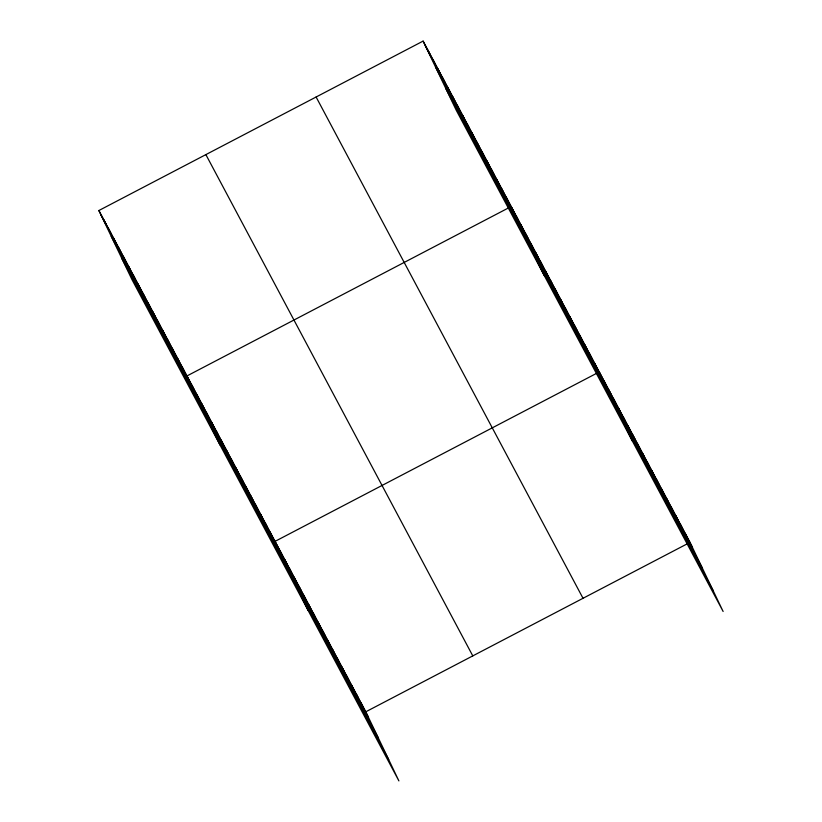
<?xml version="1.0" encoding="UTF-8"?>
<svg xmlns="http://www.w3.org/2000/svg" width="822" height="822" viewBox="0 0 822 822"><rect width="100%" height="100%" fill="white"/><g stroke="black" fill="none" stroke-linecap="round" stroke-linejoin="round"><path stroke-width="1.23" d="M98.876 210.524L365.79 711.801L398.896 780.9L131.982 279.624L98.876 210.524L423.104 41.1L690.018 542.376L723.124 611.476L456.21 110.199L423.104 41.1M509.024 207.647L186.964 375.942L220.07 445.041M597.101 373.075L275.041 541.369L308.147 610.469M365.79 711.801L690.018 542.376M425.293 45.652L692.196 546.928M435.496 66.952L702.399 568.228M446.007 88.899L712.91 590.175M316.11 97.006L583.024 598.293M205.88 154.618L472.784 655.894M101.065 215.076L367.968 716.352M111.268 236.376L378.171 737.653M121.779 258.324L388.693 759.6M685.24 533.406L687.418 537.958M680.462 524.436L682.64 528.988M675.684 515.466L677.862 520.018M670.906 506.496L673.095 511.048M666.128 497.526L668.317 502.078M661.361 488.556L663.539 493.108M656.583 479.586L658.761 484.137M651.805 470.616L653.983 475.167M647.027 461.645L649.205 466.197M642.249 452.675L644.438 457.227M637.471 443.705L639.66 448.257M632.704 434.735L634.882 439.287M627.926 425.765L630.104 430.317M623.148 416.795L625.326 421.347M618.37 407.825L620.548 412.377M613.592 398.855L615.77 403.407M608.814 389.885L611.003 394.437M604.036 380.915L606.225 385.467M599.269 371.945L632.375 441.044M594.368 362.759L596.556 367.311M589.477 353.563L591.655 358.115M584.586 344.377L586.764 348.929M579.695 335.181L581.873 339.733M574.794 325.995L576.982 330.547M569.903 316.799L572.091 321.361M565.012 307.613L567.19 312.165M560.121 298.427L562.299 302.979M555.23 289.231L557.408 293.783M550.329 280.045L552.518 284.597M545.438 270.849L547.616 275.411M540.547 261.663L542.726 266.215M535.656 252.477L537.835 257.029M530.755 243.281L532.944 247.833M525.864 234.095L528.043 238.647M520.973 224.899L523.152 229.451M516.082 215.713L518.261 220.265M511.181 206.517L544.287 275.617M506.29 197.331L508.479 201.883M501.399 188.146L503.578 192.697M496.509 178.949L498.687 183.501M491.618 169.764L493.796 174.315M486.716 160.567L488.905 165.13M481.826 151.382L484.004 155.933M476.935 142.196L479.113 146.748M472.044 133L474.222 137.551M467.143 123.814L469.331 128.366M462.252 114.618L464.43 119.169M457.361 105.432L459.539 109.984M452.47 96.236L454.648 100.798M447.569 87.05L449.757 91.602M442.678 77.864L444.856 82.416M437.787 68.668L439.965 73.22M432.896 59.482L435.074 64.034M427.995 50.286L430.183 54.848M361.012 702.831L363.19 707.382M356.234 693.86L358.413 698.412M351.456 684.89L353.645 689.442M346.678 675.92L348.867 680.472M341.911 666.95L344.089 671.502M337.133 657.98L339.311 662.532M332.355 649.01L334.533 653.562M327.577 640.04L329.756 644.592M322.799 631.07L324.988 635.622M318.022 622.1L320.21 626.652M313.254 613.13L315.432 617.682M308.476 604.16L310.654 608.712M303.698 595.19L305.876 599.741M298.92 586.22L301.099 590.771M294.142 577.25L296.321 581.801M289.365 568.279L291.553 572.831M284.597 559.309L286.775 563.861M279.819 550.339L281.997 554.891M270.15 532.173L272.329 536.735M265.249 522.987L267.438 527.539M260.358 513.801L262.537 518.353M255.467 504.605L257.646 509.157M250.576 495.419L252.755 499.971M245.675 486.223L247.864 490.775M240.784 477.037L242.973 481.589M235.893 467.852L238.072 472.403M231.003 458.655L233.181 463.207M226.101 449.47L228.29 454.021M221.21 440.273L223.399 444.825M216.32 431.088L218.498 435.639M211.429 421.892L213.607 426.454M206.538 412.706L208.716 417.257M201.637 403.52L203.825 408.072M196.746 394.324L198.924 398.876M191.855 385.138L194.033 389.69M182.063 366.756L184.251 371.308M177.172 357.57L179.35 362.122M172.281 348.374L174.459 352.926M167.39 339.188L169.568 343.74M162.489 329.992L164.677 334.544M157.598 320.806L159.787 325.358M152.707 311.61L154.885 316.172M147.816 302.424L149.994 306.976M142.925 293.238L145.104 297.79M138.024 284.042L140.213 288.594M133.133 274.856L135.311 279.408M128.242 265.66L130.421 270.212M123.351 256.474L125.53 261.026M118.45 247.288L120.639 251.84M113.559 238.092L115.738 242.644M108.668 228.906L110.847 233.458M103.778 219.71L105.956 224.262"/></g></svg>
